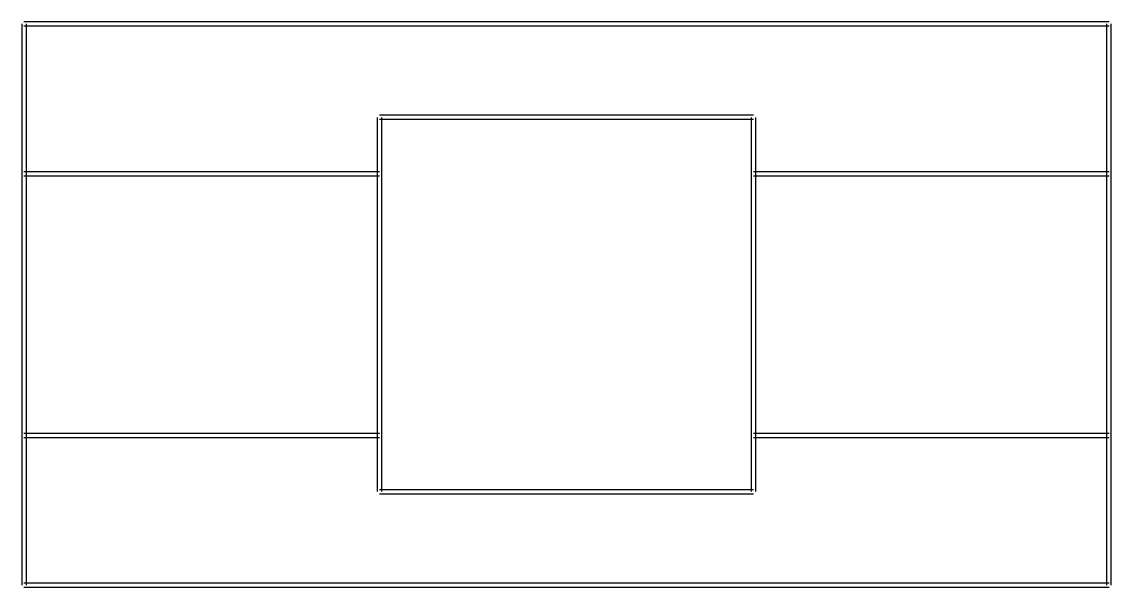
# Model space of a CAD drawing. Header units: metres. Extents: x -115 to 58115, y -115 to 30115.
import ezdxf

# ---------------------------------------------------------------- set-up
doc = ezdxf.new("R2010")
doc.units = ezdxf.units.M

msp = doc.modelspace()

# ---------------------------------------------------------------- linework, layer by layer
at = {"layer": 'WALL'}
for p, q in [((-115, 30000), (-115, 0)), ((58000, 30115), (0, 30115)), ((58000, 29885), (0, 29885)), ((115, 30000), (115, 0)), ((57885, 0), (57885, 30000)), ((58115, 0), (58115, 30000)), ((39000, 25115), (19000, 25115)), ((18885, 25000), (18885, 5000)), ((39000, 24885), (19000, 24885)), ((19115, 25000), (19115, 5000)), ((38885, 5000), (38885, 25000)), ((39115, 5000), (39115, 25000)), ((0, 22115), (19000, 22115)), ((0, 21885), (19000, 21885)), ((39000, 22115), (58000, 22115)), ((39000, 21885), (58000, 21885)), ((0, 8115), (19000, 8115)), ((0, 7885), (19000, 7885)), ((39000, 8115), (58000, 8115)), ((39000, 7885), (58000, 7885)), ((19000, 5115), (39000, 5115)), ((19000, 4885), (39000, 4885)), ((0, 115), (58000, 115)), ((0, -115), (58000, -115))]:
    msp.add_line(p, q, dxfattribs=at)

doc.saveas('drawing.dxf')
